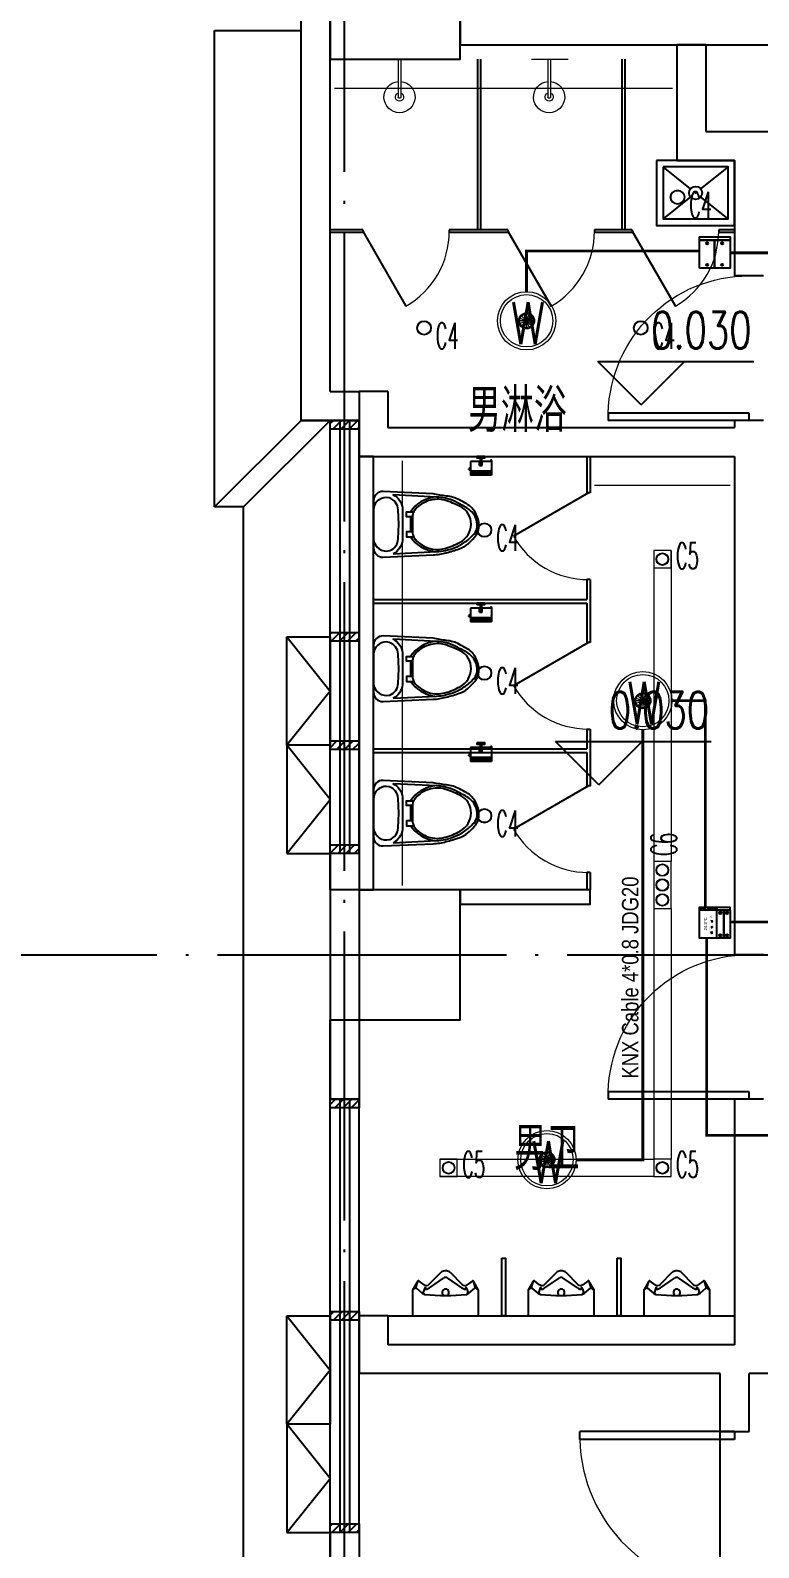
# Model space of a CAD drawing. Extents: x -621157 to 1764546, y -106808 to 741893.
# Drawn here: x 368748 to 373791, y 25895 to 36400 of the extents above; entities that cross this region are included whole.
import ezdxf
from ezdxf.enums import TextEntityAlignment as Align

# ---------------------------------------------------------------- set-up
doc = ezdxf.new("R2010")
doc.units = 0
doc.header["$LTSCALE"] = 1000
doc.header["$MEASUREMENT"] = 0
doc.linetypes.add('XREF-A-101-平面图_t3$0$DOTE', pattern=[2.42, 2, -0.2, 0.02, -0.2])
for name, color, linetype in [('0-底图', 7, 'Continuous'), ('abb-light', 7, 'Continuous'), ('KNX line', 3, 'Continuous'), ('push-button(abb)', 1, 'Continuous'), ('WIRE-照明', 4, 'Continuous'), ('XREF-A-101-平面图_t3$0$A-COLUMN', 8, 'Continuous'), ('XREF-A-101-平面图_t3$0$A-DIM_ELEV', 8, 'Continuous'), ('XREF-A-101-平面图_t3$0$A-DOTE', 8, 'Continuous'), ('XREF-A-101-平面图_t3$0$A-ROOM-CH', 8, 'Continuous'), ('XREF-A-101-平面图_t3$0$A-WALL', 8, 'Continuous'), ('XREF-A-101-平面图_t3$0$A-WALL-FILL', 8, 'Continuous'), ('XREF-A-101-平面图_t3$0$A-WINDOW', 8, 'Continuous'), ('XREF-A-101-平面图_t3$0$A-开启符号', 8, 'Continuous'), ('XREF-A-101-平面图_t3$0$GROUND', 8, 'Continuous'), ('XREF-A-101-平面图_t3$0$I-FURNITURE', 8, 'Continuous'), ('XREF-A-101-平面图_t3$0$LVTRY', 8, 'Continuous'), ('XREF-A-101-平面图_t3$0$wipess', 8, 'Continuous')]:
    doc.layers.add(name, color=color, linetype=linetype)
for name, color, linetype, lineweight in [('KNX微波占空', 4, 'Continuous', 0), ('LIGHT-INF', 6, 'Continuous', 0), ('XREF-A-101-平面图_t3$0$-DS-厨卫', 8, 'Continuous', 20)]:
    doc.layers.add(name, color=color, linetype=linetype, lineweight=lineweight)
doc.styles.add('_TEL_DIM', font='SIMPLEX', dxfattribs={"width": 0.8, "height": 3.5, "bigfont": 'HZTXT'})
doc.styles.add('arch_dim', font='arial.ttf', dxfattribs={"width": 0.8})
doc.styles.add('INF DIM', font='SIMPLEX.SHX', dxfattribs={"width": 0.7, "bigfont": 'hztxt.shx'})
doc.styles.add('SC-25', font='simfang.ttf', dxfattribs={"height": 90})
doc.styles.get("Standard").update_dxf_attribs({"font": 'romans.shx', "bigfont": 'HZDXC.SHX'})
doc.styles.add('XREF-A-101-平面图_t3$0$-HZDXCROMANS', font='ROMANS.shx', dxfattribs={"bigfont": 'HZDXC.shx'})
doc.styles.add('XREF-A-101-平面图_t3$0$A-STANDARD', font='SIMPLEX', dxfattribs={"bigfont": 'GBCBIG'})
doc.linetypes.add('LED', pattern='A,6,-3.5,["LED",Standard,S=2.54,R=0,X=-2.54,Y=-1.27],-4.8', length=14.3)

# ---------------------------------------------------------------- blocks, each defined once
blk = doc.blocks.new('XREF-A-101-平面图_t3$0$轴网')
at = {"layer": 'XREF-A-101-平面图_t3$0$A-DOTE', "linetype": 'XREF-A-101-平面图_t3$0$DOTE'}
for p, q in [((0, -3300), (0, 43300)), ((-3300, 30000), (69800, 30000))]:
    blk.add_line(p, q, dxfattribs=at)
blk = doc.blocks.new('XREF-A-101-平面图_t3$0$G$C869EB286')
at = {"layer": 'XREF-A-101-平面图_t3$0$A-WINDOW'}
h = blk.add_hatch(dxfattribs=at)
h.set_pattern_fill('ANSI31', color=256, scale=25)
h.set_pattern_definition([(45, (-143.957, -89940), (-28.0633, 28.0633), [])])
h.paths.add_polyline_path([(0, 60), (200, 60), (200, 0), (0, 0)])
blk.add_lwpolyline([(0, 60), (200, 60), (200, 0), (0, 0)], close=True, dxfattribs=at)
blk = doc.blocks.new('XREF-A-101-平面图_t3$0$柱网1F')
at = {"layer": 'XREF-A-101-平面图_t3$0$A-COLUMN'}
for points in [[(-100, -3800), (800, -3800), (800, -3100), (-100, -3100)], [(-100, -10450), (800, -10450), (800, -9550), (-100, -9550)]]:
    blk.add_lwpolyline(points, close=True, dxfattribs=at)
blk = doc.blocks.new('XREF-A-101-平面图_t3$0$ROOM')
at = {"layer": 'XREF-A-101-平面图_t3$0$A-ROOM-CH', "style": 'XREF-A-101-平面图_t3$0$-HZDXCROMANS', "width": 0.6}
for tag, p in [('中文房间名称', (0, -1000)), ('英文房间名称', (0, -1500))]:
    blk.add_attdef(tag, text='', height=300, dxfattribs=at).set_placement(p, align=Align.CENTER)
blk = doc.blocks.new('XREF-A-101-平面图_t3$0$dgdgd')
at = {"layer": 'XREF-A-101-平面图_t3$0$-DS-厨卫'}
blk.add_line((71084, -3852), (71064, -3852), dxfattribs=at)
for points in [[(71197, -3852), (70941, -3852)], [(71064, -3852), (71064, -4115)], [(71084, -3852), (71084, -4115)]]:
    blk.add_lwpolyline(points, dxfattribs=at)
for centre, radius, start, end in [((71074, -4114), 108, 95.306, 84.694), ((71074, -4114), 28.3, 110.6725, 69.3275), ((71074, -4112), 10.5, 197.2381, 342.7619)]:
    blk.add_arc(centre, radius, start, end, dxfattribs=at)
blk = doc.blocks.new('XREF-A-101-平面图_t3$0$SANITARYWARELIB$SYSLIB$00000026')
at = {"color": 0}
for p, q in [((-250, -50, 0), (-39, -219, 0)), ((39, -219, 0), (250, -50, 0)), ((-250, -450, 0), (-39, -281, 0)), ((39, -281, 0), (250, -450, 0))]:
    blk.add_line(p, q, dxfattribs=at)
at = {"color": 0, "elevation": 0}
for points in [[(300, -500), (300, 0), (-300, 0), (-300, -500)], [(250, -450), (250, -50), (-250, -50), (-250, -450)]]:
    blk.add_lwpolyline(points, close=True, dxfattribs=at)
at = {"color": 0}
blk.add_circle((0, -250, 0), 50, dxfattribs=at)
for p in [(0, -50, 0), (0, -250, 0)]:
    blk.add_point(p, dxfattribs=at)
blk = doc.blocks.new('XREF-A-101-平面图_t3$0$A-VEGA-2-LAY-1-01（B栋办公楼）$0$$TCHSYS$APDOOR2D')
blk.add_line((0.5, 0), (0, 0.866))
at = {"lineweight": 13}
blk.add_arc((0.5, 0), 1, 120, 180, dxfattribs=at)
blk = doc.blocks.new('XREF-A-101-平面图_t3$0$URN--02')
blk.add_wipeout([(-457, 0), (0, 0), (0, -178), (-36, -240), (-36, -240), (-36, -241), (-37, -241), (-37, -241), (-37, -241), (-37, -241), (-38, -242), (-38, -242), (-39, -242), (-40, -243), (-41, -243), (-41, -243), (-42, -243), (-43, -243), (-44, -242), (-45, -242), (-45, -242), (-46, -241), (-47, -240), (-48, -239), (-52, -236), (-58, -231), (-64, -226), (-70, -221), (-76, -217), (-79, -214), (-83, -211), (-88, -209), (-84, -211), (-90, -209), (-95, -208), (-100, -208), (-104, -210), (-108, -211), (-112, -214), (-116, -219), (-120, -223), (-181, -285), (-198, -303), (-203, -306), (-211, -309), (-218, -311), (-222, -311), (-235, -311), (-244, -310), (-250, -308), (-257, -304), (-262, -300), (-271, -290), (-282, -279), (-294, -267), (-304, -257), (-314, -246), (-330, -230), (-339, -221), (-345, -215), (-352, -210), (-356, -209), (-361, -208), (-368, -209), (-378, -214), (-395, -228), (-412, -241), (-413, -242), (-415, -243), (-417, -243), (-420, -242), (-421, -240), (-457, -178)]).dxf.layer = 'XREF-A-101-平面图_t3$0$wipess'
at = {"color": 0, "linetype": 'Continuous'}
blk.add_lwpolyline([(-222, -311, 0.202919), (-195, -300), (-113, -216, -0.389432), (-79, -214), (-45, -241, 0.462615), (-36, -240), (0, -178), (0, 0), (-457, 0), (-457, -178), (-421, -240, 0.462594), (-412, -241), (-378, -214, -0.372868), (-345, -215), (-262, -300, 0.202811), (-235, -311)], format="xyb", close=True, dxfattribs=at)
at = {"color": 35}
for points in [[(-457, -178), (-439, -192, 0.359145), (-431, -192)], [(-85, -149, 0.063072), (-372, -149)], [(-237, -140, 5.328794), (-220, -140)], [(-67, -157, 0.147155), (-87, -149)], [(0, -178), (-18, -192, -0.359152), (-26, -192), (-67, -157)]]:
    blk.add_lwpolyline(points, format="xyb", dxfattribs=at)
at = {"color": 39}
for points in [[(-435, -194), (-422, -238)], [(-376, -188), (-383, -165)], [(-341, -193), (-243, -262)], [(-116, -193), (-214, -262)], [(-81, -188), (-74, -165)], [(-22, -194), (-35, -238)]]:
    blk.add_lwpolyline(points, dxfattribs=at)
at = {"color": 35}
blk.add_lwpolyline([(-390, -157), (-431, -192)], dxfattribs=at)
at = {"color": 39}
for points in [[(-370, -149, 0.147155), (-390, -157)], [(-372, -149, 0.460813), (-383, -165)], [(-341, -193, 0.216515), (-377, -186)], [(-376, -188, 0.333711), (-364, -197)], [(-80, -186, 0.216515), (-116, -193)], [(-93, -197, 0.33371), (-81, -188)], [(-74, -165, 0.460816), (-85, -149)], [(-243, -262, 0.319648), (-214, -262)]]:
    blk.add_lwpolyline(points, format="xyb", dxfattribs=at)
blk = doc.blocks.new('XREF-A-101-平面图_t3$0$马桶A')
blk.add_wipeout([(227, 298), (227, 304), (226, 310), (225, 316), (223, 322), (221, 328), (219, 333), (215, 338), (212, 343), (207, 347), (203, 351), (198, 355), (193, 358), (187, 361), (181, 363), (175, 364), (169, 365), (163, 365), (-163, 365), (-169, 365), (-175, 364), (-181, 363), (-187, 361), (-193, 358), (-198, 355), (-203, 351), (-207, 347), (-212, 343), (-215, 338), (-219, 333), (-221, 328), (-224, 322), (-225, 316), (-226, 310), (-227, 304), (-227, 298), (-211, -47), (-208, -78), (-203, -108), (-197, -139), (-170, -228), (-164, -243), (-156, -259), (-148, -273), (-137, -287), (-115, -312), (-90, -335), (-82, -342), (-73, -348), (-63, -353), (-53, -357), (-43, -361), (-32, -363), (-22, -365), (-11, -365), (0, -365), (16, -363), (31, -360), (47, -356), (62, -350), (76, -343), (90, -335), (102, -327), (114, -317), (124, -306), (133, -294), (141, -281), (169, -230), (179, -209), (187, -186), (193, -163), (196, -140), (211, -47)]).dxf.layer = 'XREF-A-101-平面图_t3$0$wipess'
at = {"color": 35, "linetype": 'ByBlock'}
blk.add_line((53, 109), (-53, 109), dxfattribs=at)
at = {"color": 0, "linetype": 'Continuous'}
blk.add_lwpolyline([(227, 298, 0.431726), (163, 365), (-163, 365, 0.431435), (-227, 298), (-211, -47, 0.05293), (-197, -139, 0.015625), (-170, -228, 0.092508), (-137, -287, 0.041886), (-90, -335, 0.199313), (0, -365, 0.124065), (90, -335, 0.122705), (141, -281, 0.00916), (169, -230, 0.093585), (196, -140, -0.024039), (211, -47)], format="xyb", close=True, dxfattribs=at)
at = {"color": 35}
for points in [[(-101, 194), (0, 190), (101, 194, 0.31346), (183, 257, 0.214355), (170, 326, 0.233297), (103, 365), (-107, 365, 0.214741), (-170, 326, 0.214469), (-182, 253, 0.149897), (-150, 211, 0.149897), (-101, 194)], [(-204, 229), (-189, -72, 0.039846), (-181, -133, 0.096207), (-126, -263, 0.060028), (-69, -329, 0.204422), (0, -353, 0.133941), (69, -329, 0.129163), (125, -263, -0.000598), (157, -200, 0.056687), (181, -133, 0.051135), (189, -72), (204, 229, -0.272391), (111, 165), (-111, 165, -0.270676), (-204, 229)], [(107, 73, 0.09365), (83, 89, 0.098915), (54, 95), (-55, 95, 0.096282), (-83, 89, 0.096282), (-108, 73, 0.05557), (-140, 34, 0.05557), (-163, -11, 0.092989), (-174, -76, 0.063501), (-167, -129, 0.057856), (-124, -235, 0.268831), (0, -311, 0.294074), (124, -235, 0.034416), (167, -129, 0.087024), (174, -76, 0.134611), (140, 34, 0.061058), (107, 73)]]:
    blk.add_lwpolyline(points, format="xyb", close=True, dxfattribs=at)
at = {"color": 35, "linetype": 'ByBlock'}
for points in [[(-53, 95), (-53, 136), (-87, 136), (-87, 88)], [(53, 95), (53, 136), (86, 136), (86, 88)]]:
    blk.add_lwpolyline(points, dxfattribs=at)
for centre, start, end in [((52, -92), 124.5259, 171.7782), ((-52, -92), 8.2064, 55.4741)]:
    blk.add_arc(centre, 244, start, end, dxfattribs=at)
blk = doc.blocks.new('XREF-A-101-平面图_t3$0$A$C12754C8C')
at = {"layer": 'XREF-A-101-平面图_t3$0$I-FURNITURE', "color": 8}
for p, q in [((110, 122), (55, 122)), ((10, 30), (155, 30)), ((10, 21), (155, 21)), ((10, 14), (155, 14)), ((10, 8), (155, 8)), ((10, 4), (155, 4))]:
    blk.add_line(p, q, dxfattribs=at)
at = {"layer": 'XREF-A-101-平面图_t3$0$I-FURNITURE'}
for p, q in [((77, 120), (77, 80)), ((87, 120), (87, 80)), ((0, 39), (0, 44)), ((10, 49), (5, 49)), ((6, 39), (6, 40)), ((9, 43), (10, 43)), ((10, 96), (10, 0)), ((72, 96), (10, 96)), ((72, 68), (72, 96)), ((72, 93), (77, 93)), ((72, 87), (77, 87)), ((72, 68), (92, 68)), ((77, 80), (87, 80)), ((87, 93), (92, 93)), ((87, 87), (92, 87)), ((92, 68), (92, 96)), ((155, 96), (92, 96)), ((151, 101), (151, 96)), ((155, 96), (155, 0)), ((157, 101), (157, 44)), ((155, 0), (10, 0))]:
    blk.add_line(p, q, dxfattribs=at)
blk.add_lwpolyline([(55, 130), (55, 122, 0.414214), (57, 120), (108, 120, 0.414214), (110, 122), (110, 130)], format="xyb", close=True, dxfattribs=at)
for centre, radius, start, end in [((5, 44), 5, 90, 180), ((3, 39), 3, 180, 0), ((9, 40), 3, 90, 180), ((154, 101), 3, 0, 180), ((154, 44), 3, 286.1013, 360)]:
    blk.add_arc(centre, radius, start, end, dxfattribs=at)
blk = doc.blocks.new('XREF-A-101-平面图_t3$0$G$C392A9A82')
at = {"layer": 'XREF-A-101-平面图_t3$0$LVTRY'}
for p, q in [((1020, -3900), (1020, -5080)), ((1040, -3900), (1040, -5080)), ((2020, -3900), (2020, -5080)), ((2040, -3900), (2040, -5080)), ((225, -5080), (0, -5080)), ((225, -5100), (0, -5100)), ((225, -5080), (225, -5100)), ((1230, -5080), (825, -5080)), ((825, -5080), (825, -5100)), ((1230, -5100), (825, -5100)), ((1230, -5080), (1230, -5100)), ((2090, -5080), (1830, -5080)), ((1830, -5080), (1830, -5100)), ((2090, -5100), (1830, -5100)), ((2090, -5080), (2090, -5100)), ((2800, -5080), (2690, -5080)), ((2690, -5080), (2690, -5100)), ((2800, -5100), (2690, -5100)), ((1776, -6650), (1776, -6903)), ((1801, -6650), (1801, -6903)), ((1776, -7503), (1776, -7641)), ((1801, -7503), (1801, -7653)), ((300, -7641), (1776, -7641)), ((300, -7666), (1776, -7666)), ((1776, -7666), (1776, -7937)), ((1801, -7653), (1801, -7937)), ((1801, -7937), (1776, -7937)), ((1776, -8537), (1776, -8674)), ((1776, -8537), (1801, -8537)), ((300, -8674), (1776, -8674)), ((300, -8699), (1776, -8699)), ((1776, -8699), (1776, -8930)), ((1776, -9530), (1776, -9650)), ((1801, -9530), (1801, -9650)), ((400, -12600), (2800, -12600))]:
    blk.add_line(p, q, dxfattribs=at)
for points in [[(1801, -6903), (1776, -6903)], [(1801, -7503), (1776, -7503)], [(1801, -8537), (1801, -8930), (1776, -8930)], [(1801, -9530), (1776, -9530)]]:
    blk.add_lwpolyline(points, dxfattribs=at)
for points in [[(900, -9750), (1801, -9750), (1801, -9650), (900, -9650)], [(1188, -12200), (1213, -12200), (1213, -12600), (1188, -12600)], [(1988, -12200), (2013, -12200), (2013, -12600), (1988, -12600)]]:
    blk.add_lwpolyline(points, close=True, dxfattribs=at)
at = {"layer": 'XREF-A-101-平面图_t3$0$LVTRY', "xscale": -1, "rotation": 359.9999999999998}
for p in [(71554, -48), (72590, -48)]:
    blk.add_blockref('XREF-A-101-平面图_t3$0$dgdgd', p, dxfattribs=at)
at = {"layer": 'XREF-A-101-平面图_t3$0$LVTRY'}
for name, p, xscale, yscale, zscale, rotation in [('XREF-A-101-平面图_t3$0$SANITARYWARELIB$SYSLIB$00000026', (2530, -5050, 0), 0.9, 0.9, 0.9, 180), ('XREF-A-101-平面图_t3$0$A-VEGA-2-LAY-1-01（B栋办公楼）$0$$TCHSYS$APDOOR2D', (1788, -7203), -600, -600, 25, 269.9999999994639), ('XREF-A-101-平面图_t3$0$A-VEGA-2-LAY-1-01（B栋办公楼）$0$$TCHSYS$APDOOR2D', (1788, -8237), -600, -600, 25, 269.9999999994639), ('XREF-A-101-平面图_t3$0$A-VEGA-2-LAY-1-01（B栋办公楼）$0$$TCHSYS$APDOOR2D', (1788, -9230), -600, -600, 25, 269.9999999994622)]:
    blk.add_blockref(name, p, dxfattribs=dict(at, xscale=xscale, yscale=yscale, zscale=zscale, rotation=rotation))
at = {"layer": 'XREF-A-101-平面图_t3$0$LVTRY', "xscale": -600, "yscale": -600, "zscale": 25}
for p in [(525, -5090), (1530, -5090), (2390, -5090)]:
    blk.add_blockref('XREF-A-101-平面图_t3$0$A-VEGA-2-LAY-1-01（B栋办公楼）$0$$TCHSYS$APDOOR2D', p, dxfattribs=at)
at = {"layer": 'XREF-A-101-平面图_t3$0$LVTRY', "extrusion": (0, 0, -1), "xscale": -1, "zscale": -1}
for p in [(-961, -6780), (-961, -7796), (-961, -8762)]:
    blk.add_blockref('XREF-A-101-平面图_t3$0$A$C12754C8C', p, dxfattribs=at)
at = {"layer": 'XREF-A-101-平面图_t3$0$LVTRY', "rotation": 89.99999999999984}
for p in [(665, -7120), (665, -8120), (665, -9120)]:
    blk.add_blockref('XREF-A-101-平面图_t3$0$马桶A', p, dxfattribs=at)
at = {"layer": 'XREF-A-101-平面图_t3$0$LVTRY'}
blk.add_lwpolyline([(200, -6650), (200, -9650), (300, -9650), (300, -6650)], close=True, dxfattribs=at)
at = {"layer": 'XREF-A-101-平面图_t3$0$LVTRY', "rotation": 179.9999999999999}
for p in [(571, -12600), (1371, -12600), (2171, -12600)]:
    blk.add_blockref('XREF-A-101-平面图_t3$0$URN--02', p, dxfattribs=at)
blk = doc.blocks.new('XREF-A-101-平面图_t3$0$WINDOW2DLIB$SYSLIB$00000001')
at = {"color": 0}
for points in [[(-0.5, 0.5), (-0.5, -0.5)], [(-0.5, 0.5), (0.5, 0.5)], [(0.5, -0.5), (0.5, 0.5)], [(0.5, 0.1667), (-0.5, 0.1667)], [(0.5, -0.1667), (-0.5, -0.1667)], [(-0.5, -0.5), (0.5, -0.5)]]:
    blk.add_lwpolyline(points, dxfattribs=at)
blk = doc.blocks.new('XREF-A-101-平面图_t3$0$DOOR2DLIB$SYSLIB$00000107')
at = {"color": 0}
for p, q in [((0.45, 0.975), (0.5, 0.975)), ((0.45, 0), (0.45, 0.975)), ((0.5, 0), (0.5, 0.975)), ((0.5, 0), (0.45, 0))]:
    blk.add_line(p, q, dxfattribs=at)
at = {"color": 0, "lineweight": 13}
blk.add_arc((0.475, 0), 0.975, 91.46928, 180, dxfattribs=at)
blk = doc.blocks.new('XREF-A-101-平面图_t3')
at = {"layer": 'XREF-A-101-平面图_t3$0$A-WALL'}
for p, q in [((202600, 27100), (200100, 27100)), ((202600, 26700), (202600, 27100)), ((202800, 26700), (202800, 27100)), ((202800, 27100), (202800, 27100)), ((215550, 27100), (202800, 27100))]:
    blk.add_line(p, q, dxfattribs=at)
blk.add_lwpolyline([(202600, 26700), (202800, 26700)], dxfattribs=at)
at = {"layer": 'XREF-A-101-平面图_t3$0$A-WALL-FILL', "color": 171}
for p, q in [((199700, 33700), (199700, 37000)), ((199900, 26000), (199900, 24000)), ((200100, 26000), (200100, 24000))]:
    blk.add_line(p, q, dxfattribs=at)
blk.add_lwpolyline([(200100, 26000), (199900, 26000)], dxfattribs=at)
at = {"layer": 'XREF-A-101-平面图_t3$0$A-WINDOW'}
blk.add_line((202600, 25600), (202600, 26700), dxfattribs=at)
at = {"layer": 'XREF-A-101-平面图_t3$0$A-开启符号', "linetype": 'Continuous'}
for points in [[(199600, 32200), (199900, 32200), (199900, 31450), (199600, 31450)], [(199600, 30700), (199900, 30700), (199900, 31450), (199600, 31450)], [(199600, 27500), (199900, 27500), (199900, 26750), (199600, 26750)], [(199600, 26000), (199900, 26000), (199900, 26750), (199600, 26750)]]:
    blk.add_lwpolyline(points, close=True, dxfattribs=at)
for points in [[(199600, 32200), (199900, 31825), (199600, 31450)], [(199600, 30700), (199900, 31075), (199600, 31450)], [(199600, 27500), (199900, 27125), (199600, 26750)], [(199600, 26000), (199900, 26375), (199600, 26750)]]:
    blk.add_lwpolyline(points, dxfattribs=at)
at = {"layer": 'XREF-A-101-平面图_t3$0$GROUND'}
for p, q in [((199100, 33100), (199100, 36400)), ((199100, 36400), (199700, 36400)), ((199700, 33700), (199700, 36400)), ((199100, 33100), (199700, 33700)), ((199300, 33100), (199900, 33700)), ((199900, 33700), (199700, 33700)), ((199900, 30450), (199900, 33700)), ((199300, 33100), (199100, 33100)), ((199300, 21600), (199300, 33100)), ((199900, 21000), (199900, 29550))]:
    blk.add_line(p, q, dxfattribs=at)
at = {"layer": 'XREF-A-101-平面图_t3$0$A-COLUMN'}
blk.add_blockref('XREF-A-101-平面图_t3$0$柱网1F', (200000, 40000), dxfattribs=at)
at = {"layer": 'XREF-A-101-平面图_t3$0$A-DOTE'}
blk.add_blockref('XREF-A-101-平面图_t3$0$轴网', (200000, 0), dxfattribs=at)
at = {"layer": 'XREF-A-101-平面图_t3$0$A-ROOM-CH'}
ref = blk.add_blockref('XREF-A-101-平面图_t3$0$ROOM', (201196, 34619), dxfattribs=at)
ref.add_attrib('中文房间名称', '男淋浴', dxfattribs={"height": 300, "style": 'XREF-A-101-平面图_t3$0$-HZDXCROMANS', "width": 0.8}).set_placement((201196, 33619), align=Align.CENTER)
ref = blk.add_blockref('XREF-A-101-平面图_t3$0$ROOM', (201400, 29509), dxfattribs=at)
ref.add_attrib('中文房间名称', '男卫', dxfattribs={"height": 300, "style": 'XREF-A-101-平面图_t3$0$-HZDXCROMANS', "width": 0.8}).set_placement((201400, 28509), align=Align.CENTER)
at = {"layer": 'XREF-A-101-平面图_t3$0$A-WINDOW'}
for p in [(199900, 33640), (199900, 32170), (199900, 31420), (199900, 30700), (199900, 28940), (199900, 27470), (199900, 26000)]:
    blk.add_blockref('XREF-A-101-平面图_t3$0$G$C869EB286', p, dxfattribs=at)
at = {"layer": 'XREF-A-101-平面图_t3$0$A-WINDOW', "xscale": 1100, "yscale": 1100, "zscale": 1100, "rotation": 90}
blk.add_blockref('XREF-A-101-平面图_t3$0$DOOR2DLIB$SYSLIB$00000107', (202700, 26150), dxfattribs=at)
blk.add_blockref('XREF-A-101-平面图_t3$0$G$C392A9A82', (199900, 40100))
at = {"layer": 'XREF-A-101-平面图_t3$0$A-DIM_ELEV'}
for p, q in [((202054, 33807), (201754, 34107)), ((201754, 34107), (202833, 34107)), ((202054, 33807), (202354, 34107)), ((201760, 31176), (201460, 31476)), ((201460, 31476), (202539, 31476)), ((201760, 31176), (202060, 31476))]:
    blk.add_line(p, q, dxfattribs=at)
at = {"layer": 'XREF-A-101-平面图_t3$0$A-WALL'}
for p, q in [((202300, 36300), (202300, 35500)), ((202500, 36300), (202300, 36300)), ((202500, 36300), (202500, 35700)), ((202500, 35700), (202800, 35700)), ((202800, 35700), (204300, 35700)), ((202300, 35500), (202700, 35500)), ((202700, 35500), (202700, 34700)), ((200100, 33900), (200100, 33450)), ((200300, 33900), (200100, 33900)), ((200300, 33900), (200300, 33650)), ((200300, 33650), (202700, 33650)), ((202700, 33700), (202700, 33650)), ((200100, 33450), (202700, 33450)), ((202700, 33450), (202700, 30000)), ((202700, 29000), (202700, 27300)), ((200100, 27500), (200100, 27100)), ((200300, 27500), (200100, 27500)), ((200300, 27500), (200300, 27300)), ((202700, 27300), (200300, 27300)), ((202700, 27300), (202700, 27300))]:
    blk.add_line(p, q, dxfattribs=at)
for points in [[(202900, 34700), (202700, 34700)], [(202900, 33700), (202700, 33700)], [(202900, 30000), (202700, 30000)], [(202900, 29000), (202700, 29000)]]:
    blk.add_lwpolyline(points, dxfattribs=at)
at = {"layer": 'XREF-A-101-平面图_t3$0$A-WALL-FILL', "color": 171}
for p, q in [((199900, 33900), (199900, 37000)), ((200800, 36500), (200800, 36300)), ((200800, 36300), (204300, 36300)), ((199900, 33900), (200100, 33900)), ((200100, 33900), (200100, 33700)), ((199700, 33700), (200100, 33700)), ((200100, 33700), (199900, 33700)), ((199900, 30700), (199900, 29000)), ((200100, 30700), (200100, 29000))]:
    blk.add_line(p, q, dxfattribs=at)
for points in [[(200100, 33700), (199900, 33700)], [(200100, 30700), (199900, 30700)], [(200100, 29000), (199900, 29000)]]:
    blk.add_lwpolyline(points, dxfattribs=at)
at = {"layer": 'XREF-A-101-平面图_t3$0$A-WINDOW', "rotation": 270.0000000000008}
for name, p, xscale, yscale, zscale in [('XREF-A-101-平面图_t3$0$DOOR2DLIB$SYSLIB$00000107', (202800, 34200), 1000, -1000, 1000), ('XREF-A-101-平面图_t3$0$WINDOW2DLIB$SYSLIB$00000001', (200000, 32200), -2999.999999967986, 200, -2999.999999967986), ('XREF-A-101-平面图_t3$0$DOOR2DLIB$SYSLIB$00000107', (202800, 29500), 1000, -1000, 1000), ('XREF-A-101-平面图_t3$0$WINDOW2DLIB$SYSLIB$00000001', (200000, 27500), -2999.999999998645, 200, -2999.999999998645)]:
    blk.add_blockref(name, p, dxfattribs=dict(at, xscale=xscale, yscale=yscale, zscale=zscale))
at = {"layer": 'XREF-A-101-平面图_t3$0$A-DIM_ELEV', "color": 7, "style": 'XREF-A-101-平面图_t3$0$A-STANDARD', "width": 0.705882}
for p in [(202123, 34197), (201829, 31566)]:
    blk.add_text('0.030', height=255, dxfattribs=at).set_placement(p)
blk = doc.blocks.new('Infinity011318499921231')
blk.add_circle((0, 0), 50)
at = {"color": 8}
blk.add_circle((0, 0), 45, dxfattribs=at)
at = {"style": 'INF DIM', "width": 0.5}
blk.add_text('C4', height=180, dxfattribs=at).set_placement((81, -144))
blk = doc.blocks.new('Infinity0113191599')
blk.add_lwpolyline([(0, 0), (120, 0), (120, 326), (0, 326)], close=True)
for centre in [(60, 266), (60, 163), (60, 60)]:
    blk.add_circle(centre, 42.9)
at = {"color": 8}
for centre in [(60, 266), (60, 163), (60, 60)]:
    blk.add_circle(centre, 38.6, dxfattribs=at)
at = {"style": 'INF DIM', "width": 0.5}
blk.add_text('C6', height=180, rotation=90, dxfattribs=at).set_placement((160, 366))
blk = doc.blocks.new('Infinity0113191599123')
blk.add_lwpolyline([(0, 0), (120, 0), (120, 120), (0, 120)], close=True)
blk.add_circle((60, 60), 42.9)
at = {"color": 8}
blk.add_circle((60, 60), 38.6, dxfattribs=at)
at = {"style": 'INF DIM', "width": 0.5}
blk.add_text('C5', height=180, dxfattribs=at).set_placement((154, -8))
blk = doc.blocks.new('G$C6C03BD24')
at = {"layer": 'LIGHT-INF', "color": 6, "linetype": 'LED', "ltscale": 0.05}
for p, q in [((-70, -4000), (2270, -4000)), ((400, -9520), (400, -6580)), ((1731, -6750), (2670, -6750))]:
    blk.add_line(p, q, dxfattribs=at)
at = {"layer": 'LIGHT-INF', "color": 6}
for p, q in [((2140, -7201), (2140, -9354)), ((2260, -7201), (2260, -9354)), ((2140, -9680), (2140, -11415)), ((2260, -9680), (2260, -11415)), ((660, -11415), (2140, -11415)), ((2140, -11535), (660, -11535))]:
    blk.add_line(p, q, dxfattribs=at)
at = {"layer": 'LIGHT-INF', "color": 6, "linetype": 'LED', "ltscale": 0.05}
blk.add_lwpolyline([(130, -12500), (2670, -12500)], dxfattribs=at)
at = {"layer": 'LIGHT-INF', "color": 6}
for name, p in [('Infinity011318499921231', (2305, -4755)), ('Infinity011318499921231', (550, -5660)), ('Infinity011318499921231', (2050, -5660)), ('Infinity011318499921231', (968, -7060)), ('Infinity0113191599123', (2140, -7321)), ('Infinity011318499921231', (968, -8050)), ('Infinity011318499921231', (968, -9038)), ('Infinity0113191599', (2140, -9680)), ('Infinity0113191599123', (660, -11535)), ('Infinity0113191599123', (2140, -11535))]:
    blk.add_blockref(name, p, dxfattribs=at)
blk = doc.blocks.new('KNX微波占空')
at = {"layer": 'KNX微波占空'}
for p, q in [((11042.8, 35208), (10993.9, 35208)), ((11040.9, 35217.3), (10995.8, 35198.6)), ((10995.8, 35217.3), (11040.9, 35198.6)), ((11001.1, 35225.3), (11035.6, 35190.7)), ((11035.6, 35225.3), (11001.1, 35190.7)), ((11009, 35230.6), (11027.7, 35185.4)), ((11027.7, 35230.6), (11009, 35185.4)), ((11018.4, 35232.4), (11018.4, 35183.6))]:
    blk.add_line(p, q, dxfattribs=at)
for radius in [100.8, 90.6, 27.8, 24.4]:
    blk.add_circle((11018.4, 35208), radius, dxfattribs=at)
at = {"layer": 'KNX微波占空', "style": '_TEL_DIM', "width": 0.8}
blk.add_text('W', height=145.9, dxfattribs=at).set_placement((10963.4, 35126.9))
blk = doc.blocks.new('95')
at = {"color": 0}
for points in [[(0, 1977), (2007, 1977), (2007, 0), (0, 0)], [(0, 1977), (1807, 1977), (1807, 1002), (0, 1002)], [(1807, 1977), (2007, 1977), (2007, 0), (1807, 0)], [(0, 1002), (1807, 1002), (1807, 0), (0, 0)]]:
    blk.add_lwpolyline(points, close=True, dxfattribs=at)
for centre in [(214, 1489), (1592, 1489), (214, 514), (1592, 514)]:
    blk.add_circle(centre, 68, dxfattribs=at)
blk = doc.blocks.new('A$C5C940A98')
at = {"layer": 'abb-light'}
h = blk.add_hatch(dxfattribs=at)
h.set_pattern_fill('AR-SAND', color=0, style=0)
h.set_pattern_definition([(37.5, (-341033.5876, -432534.711), (-0.062993358, 1.926823769), [0, -1.52, 0, -1.7, 0, -1.625]), (7.5, (-341033.5876, -432534.711), (1.769776705, 2.822146065), [0, -0.82, 0, -1.37, 0, -0.525]), (327.5, (-341034.8176, -432534.711), (3.114141862, 0.0056590535), [0, -0.5, 0, -1.8, 0, -2.35]), (317.5, (-341034.8176, -432534.711), (3.006126605, 0.877675565), [0, -0.25, 0, -1.18, 0, -1.35])])
h.paths.add_polyline_path([(0.4, 2), (0.4, 2.4), (0.8, 2.4), (0.8, 2), (1.2, 2), (1.2, 1), (1, 1), (1, 0), (0.7, 0), (0.7, 1), (0.5, 1), (0.5, 0), (0.2, 0), (0.2, 1), (0, 1), (0, 2)])
at = {"layer": 'abb-light', "color": 0}
for p, q in [((0.4, 2), (0, 2)), ((0, 2), (0, 1)), ((0, 1), (0.2, 1)), ((0.2, 1), (0.2, 0)), ((0.2, 0), (0.5, 0)), ((0.4, 2), (0.4, 2.4)), ((0.4, 2.4), (0.8, 2.4)), ((0.5, 1), (0.5, 0)), ((0.5, 1), (0.7, 1)), ((0.7, 1), (0.7, 0)), ((0.7, 0), (1, 0)), ((0.8, 2.4), (0.8, 2)), ((0.8, 2), (1.2, 2)), ((1.2, 1), (1, 1)), ((1, 1), (1, 0)), ((1.2, 2), (1.2, 1))]:
    blk.add_line(p, q, dxfattribs=at)
blk = doc.blocks.new('17')
at = {"layer": 'push-button(abb)'}
h = blk.add_hatch(dxfattribs=at)
h.set_pattern_fill('AR-SAND', color=0, scale=0.156714, style=0)
h.set_pattern_definition([(37.5, (-5343464.5088, -6777426.59262), (-0.009871945873, 0.3019604054384), [0, -0.238205394623, 0, -0.2664139281965, 0, -0.254660372541]), (7.5, (-5343464.5088, -6777426.59262), (0.277348920048, 0.442270011284), [0, -0.128505541836, 0, -0.214698283311, 0, -0.08227488959]), (327.5, (-5343464.70156, -6777426.59262), (0.488029862559, 0.000886853343), [0, -0.078357037705, 0, -0.2820853357375, 0, -0.368278077213]), (317.5, (-5343464.70156, -6777426.59262), (0.4711023514, 0.137544114668), [0, -0.0391785188524, 0, -0.1849226089835, 0, -0.211564001803])])
edge = h.paths.add_edge_path()
edge.add_line((952, 1036), (952, 1043))
edge = h.paths.add_edge_path()
edge.add_line((952, 1043), (958, 1043))
edge = h.paths.add_edge_path()
edge.add_line((958, 1043), (958, 1036))
edge = h.paths.add_edge_path()
edge.add_line((958, 1036), (964, 1036))
edge = h.paths.add_edge_path()
edge.add_line((964, 1036), (964, 1021))
edge = h.paths.add_edge_path()
edge.add_line((964, 1021), (961, 1021))
edge = h.paths.add_edge_path()
edge.add_line((961, 1021), (961, 1005))
edge = h.paths.add_edge_path()
edge.add_line((952, 1036), (946, 1036))
edge = h.paths.add_edge_path()
edge.add_line((946, 1036), (946, 1021))
edge = h.paths.add_edge_path()
edge.add_line((946, 1021), (949, 1021))
edge = h.paths.add_edge_path()
edge.add_line((949, 1021), (949, 1005))
edge = h.paths.add_edge_path()
edge.add_line((949, 1005), (953, 1005))
edge = h.paths.add_edge_path()
edge.add_line((957, 1005), (961, 1005))
edge = h.paths.add_edge_path()
edge.add_line((953, 1021), (953, 1005))
edge = h.paths.add_edge_path()
edge.add_line((957, 1021), (957, 1005))
edge = h.paths.add_edge_path()
edge.add_line((953, 1021), (957, 1021))
at = {"color": 0}
for p, q in [((1625, 1603), (1659, 1639)), ((1628, 1378), (1662, 1342)), ((1659, 1639), (1693, 1603)), ((1662, 1342), (1696, 1378))]:
    blk.add_line(p, q, dxfattribs=at)
blk.add_line((1581, 0), (1750, 0))
for points in [[(0, 0), (0, 1730), (1750, 1730), (1750, 0)], [(1581, 0), (1581, 1730), (1750, 1730), (1750, 0)], [(1693, 1603), (1625, 1603)], [(1628, 1378), (1696, 1378)]]:
    blk.add_lwpolyline(points, dxfattribs=at)
for points in [[(1581, 1730), (1750, 1730), (1750, 1482), (1581, 1482)], [(1581, 1482), (1750, 1482), (1750, 1237), (1581, 1237)], [(1581, 1237), (1750, 1237), (1750, 988), (1581, 988)], [(1581, 988), (1750, 988), (1750, 748), (1581, 748)], [(1631, 887), (1697, 887), (1697, 880), (1631, 880)], [(1631, 868), (1697, 868), (1697, 861), (1631, 861)], [(0, 748), (1581, 748), (1581, 366), (0, 366)], [(0, 366), (1581, 366), (1581, 0), (0, 0)], [(1631, 846), (1697, 846), (1697, 839), (1631, 839)]]:
    blk.add_lwpolyline(points, close=True, dxfattribs=at)
for centre in [(169, 557), (169, 175), (1412, 557), (1412, 175)]:
    blk.add_circle(centre, 68, dxfattribs=at)
for centre, radius, start, end in [((283, 1022), 39.8, 25.42439, 115.78757), ((302, 1075), 40, 205.55465, 295.39802), ((345, 1010), 39.6, 131.50296, 226.45611), ((292, 1011), 39.8, 311.77933, 46.03585), ((358, 1033), 39.8, 81.07263, 170.70804), ((325, 1079), 39.8, 261.07263, 350.71152), ((1626, 1111), 39.8, 25.42439, 115.78757), ((1645, 1164), 40, 205.55465, 295.39802), ((1688, 1098), 39.6, 131.50296, 226.45611), ((1634, 1099), 39.8, 311.77933, 46.03585), ((1668, 1167), 39.8, 261.07263, 350.71152), ((1701, 1122), 39.8, 81.07263, 170.70804)]:
    blk.add_arc(centre, radius, start, end, dxfattribs=at)
at = {"layer": 'push-button(abb)', "color": 0}
for p, q in [((610, 998), (653, 998)), ((954, 1062), (917, 1025)), ((917, 1025), (930, 1025)), ((917, 1025), (930, 1025)), ((930, 1025), (930, 999)), ((930, 999), (978, 999)), ((954, 1062), (958, 1058)), ((958, 1058), (958, 1062)), ((958, 1062), (969, 1062)), ((969, 1062), (969, 1047)), ((969, 1047), (991, 1025)), ((978, 1025), (991, 1025)), ((991, 1025), (978, 1025)), ((978, 1025), (978, 999))]:
    blk.add_line(p, q, dxfattribs=at)
at = {"layer": 'push-button(abb)', "color": 0, "start_tangent": (-0.629293, -0.926018), "end_tangent": (-0.951434, -0.40575)}
for points in [[(612, 1065), (605, 1050), (612, 1038), (625, 1017), (622, 1006), (615, 1002)], [(626, 1065), (619, 1050), (626, 1038), (639, 1017), (636, 1006), (629, 1002)], [(641, 1065), (634, 1050), (641, 1038), (654, 1017), (651, 1006), (644, 1002)]]:
    blk.add_spline(points, degree=3, dxfattribs=at)
at = {"layer": 'push-button(abb)', "color": 0, "xscale": 15.67140754127548, "yscale": 15.67140754127548, "zscale": 15.67140754127548}
blk.add_blockref('A$C5C940A98', (946, 1005), dxfattribs=at)
at = {"layer": 'push-button(abb)', "color": 0, "attachment_point": 5, "style": 'SC-25'}
for s, insert, char_height, width in [('{\\fArial|b0|i0|c0|p34;FAN}', (338, 1130), 42.31, 465.44), ('{\\fArial|b0|i0|c0|p34;24.8\\fArial|b0|i0|c134|p34;%%D\\fArial|b0|i0|c0|p34;C}', (807, 1387), 169.77, 933.75), ('{\\fArial|b0|i0|c0|p34;OP.STATE}', (618, 1130), 42.31, 465.44), ('{\\fArial|b0|i0|c0|p34;MODE}', (951, 1130), 42.31, 465.44), ('{\\fArial|b0|i0|c0|p34;PM2.5}', (1226, 1134), 42.31, 465.44), ('{\\fArial|b0|i0|c0|p34;24.8\\fArial|b0|i0|c134|p34;%%D\\fArial|b0|i0|c0|p34;C}', (1227, 1035), 34.48, 189.62)]:
    blk.add_mtext(s, dxfattribs=dict(at, insert=insert, char_height=char_height, width=width))
blk = doc.blocks.new('G$C51B1E2D8')
at = {"layer": 'KNX line', "ltscale": 73.427512, "const_width": 20}
for points in [[(2557, -5228), (1359, -5228), (1359, -5509)], [(3700, -7120), (3700, -9873), (2770, -9873)], [(2598, -9770), (2598, -8341), (2367, -8341)], [(2165, -8543), (2165, -11519), (1703, -11519)], [(2607, -9986), (2607, -11350), (6548, -11350)]]:
    blk.add_lwpolyline(points, dxfattribs=at)
at = {"layer": 'KNX line', "const_width": 20}
blk.add_lwpolyline([(3700, -5241), (3700, -5241), (3700, -5241), (2770, -5241)], dxfattribs=at)
at = {"color": 0, "xscale": 0.1075982883224435, "yscale": 0.1075982883224435, "zscale": 0.1075982883224435, "rotation": 90}
blk.add_blockref('95', (2770, -5346), dxfattribs=at)
at = {"xscale": 0.12355981350834, "yscale": 0.12355981350834, "zscale": 0.12355981350834, "rotation": 90}
blk.add_blockref('17', (2770, -9986), dxfattribs=at)
at = {"layer": 'KNX微波占空', "xscale": 2, "yscale": 2, "zscale": 2}
for p in [(-20677, -76127), (-19872, -78757), (-20536, -81935)]:
    blk.add_blockref('KNX微波占空', p, dxfattribs=at)
at = {"layer": 'KNX line', "insert": (2020, -10957, -1), "char_height": 114.29, "width": 1395.51, "attachment_point": 1, "rotation": 90, "style": 'arch_dim'}
blk.add_mtext('KNX Cable 4*0.8 JDG20', dxfattribs=at)

msp = doc.modelspace()

# ---------------------------------------------------------------- block references
at = {"layer": '0-底图'}
msp.add_blockref('XREF-A-101-平面图_t3', (170924, 0), dxfattribs=at)

# ---------------------------------------------------------------- next in the draw order: block references
at = {"layer": 'WIRE-照明'}
msp.add_blockref('G$C6C03BD24', (370924, 40000), dxfattribs=at)

# ---------------------------------------------------------------- next in the draw order: block references
msp.add_blockref('G$C51B1E2D8', (370824, 40100), dxfattribs=at)

doc.saveas('drawing.dxf')
